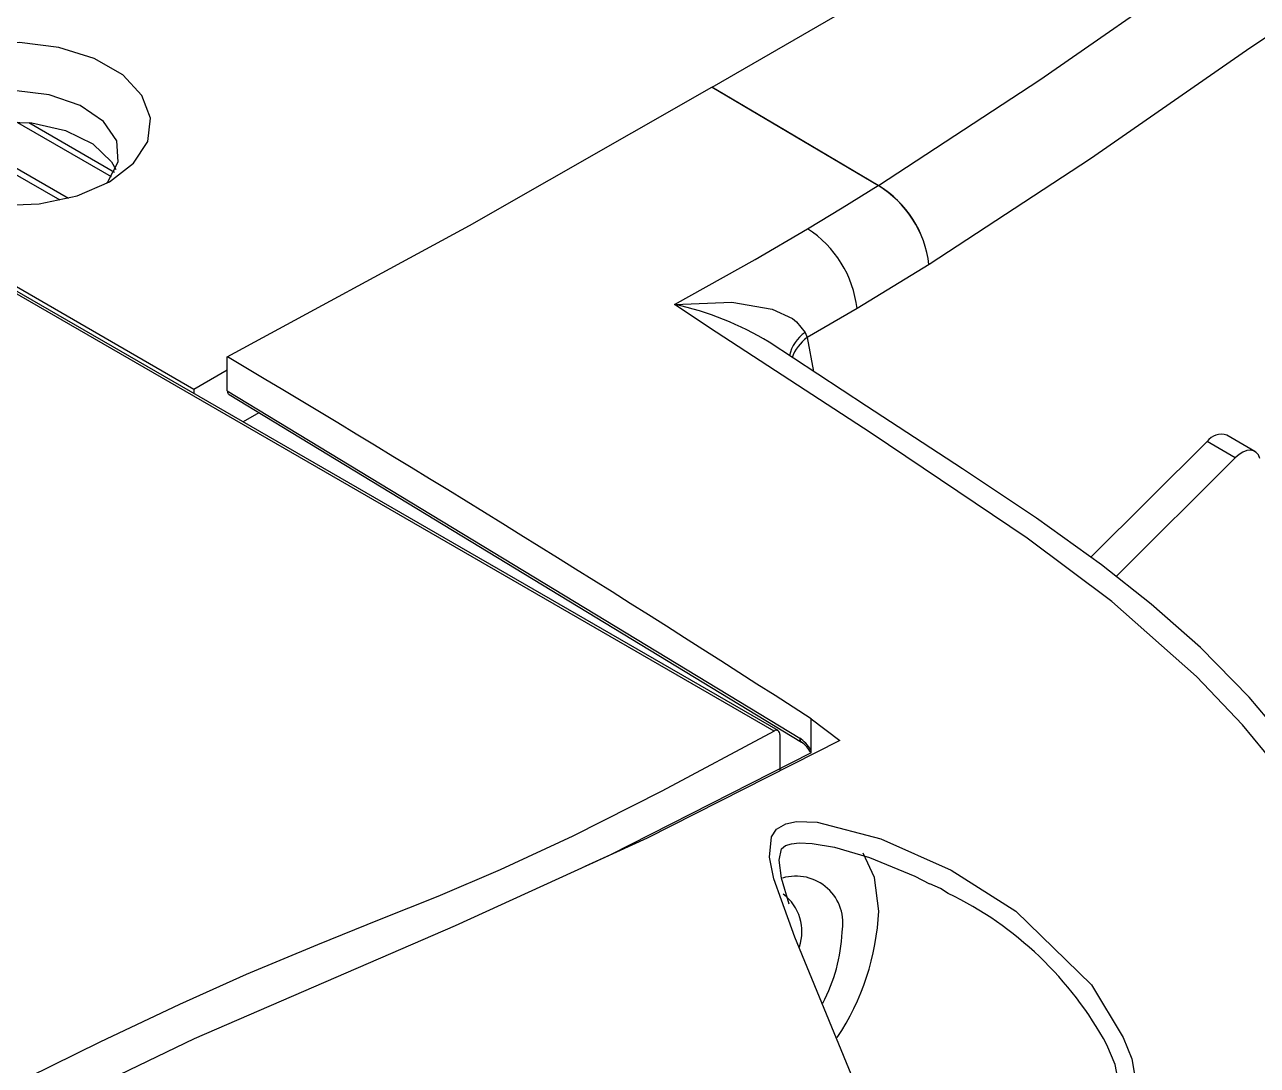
# Model space of a CAD drawing. Header units: inches. Extents: x 2.5 to 102.3, y 2 to 82.2.
# Drawn here: x 63.755 to 65.121, y 51.04 to 52.194 of the extents above; entities that cross this region are included whole.
import ezdxf

# ---------------------------------------------------------------- set-up
doc = ezdxf.new("R2010")
doc.units = ezdxf.units.IN
doc.header["$MEASUREMENT"] = 0

msp = doc.modelspace()

# ---------------------------------------------------------------- linework, layer by layer
for p, q in [((64.5856, 51.4105), (14.7702, 80.1684)), ((64.59, 51.4109), (14.7746, 80.1687)), ((63.9424, 51.7893), (15.4455, 79.786)), ((64.5169, 52.1245), (65.4437, 52.6596)), ((64.5167, 52.1244), (64.5169, 52.1245)), ((64.5169, 52.1245), (64.7012, 52.0154)), ((63.8512, 52.0248), (63.7447, 52.0862)), ((63.7942, 51.9989), (63.6662, 52.0729)), ((63.6739, 52.0759), (63.8034, 52.0012)), ((63.7595, 52.0852), (63.8545, 52.0303)), ((64.7574, 51.9278), (64.6776, 51.879)), ((64.6776, 51.879), (64.6224, 51.8467)), ((64.62, 51.8523), (64.6224, 51.8467)), ((64.6224, 51.8467), (64.6295, 51.8092)), ((63.9796, 51.7878), (63.9796, 51.8255)), ((63.9796, 51.8107), (63.9424, 51.7893)), ((63.9424, 51.7893), (63.9424, 51.7847)), ((63.9796, 51.7878), (64.6141, 51.4024)), ((63.9815, 51.7836), (64.6159, 51.3982)), ((64.0147, 51.7634), (63.997, 51.7532)), ((65.0656, 51.7315), (64.9369, 51.6031)), ((65.0968, 51.7135), (65.0656, 51.7315)), ((65.1186, 51.7205), (65.0874, 51.7385)), ((65.0968, 51.7135), (64.9648, 51.5818)), ((64.6267, 51.4239), (64.6586, 51.4)), ((64.6267, 51.3863), (64.6267, 51.4239)), ((64.5919, 51.4067), (64.5919, 51.3662))]:
    msp.add_line(p, q)
at = {"flags": 128}
for points in [[(64.7012, 52.0154), (64.8801, 52.1324), (65.0528, 52.2526), (65.405, 52.4894), (65.5137, 52.5575)], [(65.5697, 52.4699), (65.4618, 52.4023), (65.1093, 52.1651), (64.9365, 52.0448), (64.7574, 51.9278)], [(63.8489, 52.0195), (63.8757, 52.0401), (63.8913, 52.0643), (63.8945, 52.09), (63.885, 52.1153), (63.8636, 52.1379), (63.832, 52.1562), (63.7927, 52.1685), (63.7491, 52.174), (63.7045, 52.1722), (63.6626, 52.1632), (63.6268, 52.1477), (63.6, 52.127), (63.5844, 52.1029), (63.5812, 52.0771), (63.5907, 52.0519), (63.6121, 52.0292), (63.6437, 52.011), (63.683, 51.9986), (63.7266, 51.9931), (63.7712, 51.995), (63.8131, 52.004), (63.8489, 52.0195)], [(63.8454, 52.0175), (63.8472, 52.0195), (63.8586, 52.0417), (63.857, 52.0648), (63.8424, 52.0863), (63.8165, 52.104), (63.7821, 52.1158), (63.7429, 52.1206), (63.7031, 52.1177), (63.6671, 52.1075), (63.6388, 52.0912), (63.6212, 52.0704), (63.6163, 52.0475), (63.6245, 52.0248), (63.6303, 52.0175)], [(63.9796, 51.8255), (64.248, 51.971), (64.5167, 52.1244)], [(64.7009, 52.0152), (64.5906, 52.0807), (64.5167, 52.1244)], [(63.6518, 52.0658), (63.6844, 52.0792), (63.7228, 52.0858), (63.7628, 52.0848), (63.8001, 52.0764), (63.8307, 52.0615), (63.8512, 52.0416), (63.8559, 52.0332)], [(64.6226, 51.9673), (64.6612, 51.9906), (64.7009, 52.0152)], [(64.4753, 51.8834), (64.5648, 51.9334), (64.6226, 51.9673)], [(64.4753, 51.8834), (64.4757, 51.8834), (64.5388, 51.8858), (64.5834, 51.8782), (64.606, 51.8677), (64.6105, 51.8643), (64.62, 51.8523)], [(65.3167, 51.0067), (65.3011, 51.0636), (65.2736, 51.1437), (65.2377, 51.2241), (65.1987, 51.2928), (65.1535, 51.3583), (65.105, 51.4172), (65.0537, 51.4709), (64.9601, 51.554), (64.8662, 51.6245), (64.6934, 51.7409), (64.5216, 51.8528), (64.4753, 51.8834)], [(65.3334, 51.0399), (65.3245, 51.0745), (65.3028, 51.1409), (65.278, 51.2015), (65.2466, 51.2628), (65.2073, 51.3265), (65.1622, 51.3888), (65.1121, 51.4482), (65.0584, 51.5031), (65.0037, 51.5511), (64.9487, 51.5946), (64.8764, 51.6465), (64.7945, 51.7011), (64.6882, 51.7706), (64.5802, 51.8417)], [(65.124, 51.7128), (65.1225, 51.7166), (65.1201, 51.7194), (65.1171, 51.7212), (65.1135, 51.7219), (65.1095, 51.7214), (65.1053, 51.7198), (65.101, 51.7171), (65.0968, 51.7135)], [(64.5856, 51.4105), (64.4611, 51.3438), (64.3624, 51.2941), (64.282, 51.2567), (64.2129, 51.2272), (64.1478, 51.201), (64.0794, 51.1736), (64.0006, 51.1404), (63.9266, 51.1072), (63.8381, 51.0655), (63.7318, 51.013), (63.604, 50.9474), (63.4512, 50.8667), (63.27, 50.7685), (63.0568, 50.6508)], [(64.6586, 51.4), (64.4451, 51.2918), (64.232, 51.1945), (63.9428, 51.0693), (63.6521, 50.9293), (63.3763, 50.7835), (63.1001, 50.6296)], [(64.6267, 51.3863), (64.4043, 51.2732), (64.3758, 51.2602)], [(64.594, 51.2231), (64.5855, 51.2467), (64.5806, 51.2705), (64.5826, 51.2931), (64.5883, 51.3016), (64.5985, 51.3077), (64.6105, 51.3101), (64.6335, 51.3095), (64.7041, 51.2909), (64.7818, 51.2561), (64.8537, 51.2106), (64.9376, 51.1291), (64.9727, 51.0706)], [(64.6023, 51.2186), (64.5939, 51.2474), (64.5912, 51.2674), (64.594, 51.2798), (64.5983, 51.2834), (64.6048, 51.2855), (64.6136, 51.2865), (64.6277, 51.2859), (64.6527, 51.2816), (64.6913, 51.2701), (64.7418, 51.2497), (64.758, 51.2409)], [(64.7016, 51.2109), (64.6968, 51.2481), (64.6843, 51.2752)], [(64.7787, 51.2305), (64.7702, 51.2358), (64.7582, 51.2411)], [(64.7848, 50.7932), (64.76, 50.8247), (64.7325, 50.8788), (64.7085, 50.9359), (64.671, 51.0299), (64.6387, 51.109), (64.6088, 51.1818), (64.594, 51.2231)], [(64.6957, 50.9679), (64.7095, 50.9353), (64.7327, 50.8828), (64.7592, 50.8333), (64.7898, 50.7957), (64.8256, 50.7755), (64.8653, 50.7762), (64.9055, 50.7981), (64.9416, 50.8397), (64.9678, 50.8978), (64.9772, 50.9692), (64.9636, 51.0408), (64.9545, 51.0626)], [(64.9727, 51.0706), (64.9821, 51.0469), (64.9954, 50.9692), (64.9843, 50.8922), (64.9555, 50.8297), (64.9163, 50.7852), (64.8729, 50.7618), (64.8303, 50.7615), (64.7922, 50.7836), (64.7848, 50.7932)]]:
    msp.add_lwpolyline(points, dxfattribs=at)
for centre, radius, start, end in [((64.7397, 51.9489), 0.0768, 120.0071, 120.2967), ((64.6393, 51.9135), 0.1189, 6.8783, 58.7912), ((64.6398, 51.9143), 0.1183, 6.5343, 58.7079), ((64.5578, 51.8657), 0.1205, 6.3584, 57.472), ((64.4054, 51.5556), 0.3351, 58.5637, 77.957), ((64.6448, 51.8168), 0.0434, 124.9536, 166.5593), ((64.6488, 51.8096), 0.0456, 125.4946, 161.2953), ((53.634, 34.4351), 20.2351, 57.0949, 59.25133), ((65.0812, 51.7204), 0.0191, 70.9703, 144.6575), ((64.588, 51.4073), 0.00399, 350.4636, 127.0945), ((64.6184, 51.4018), 0.00433, 171.9653, 234.6121), ((64.6002, 51.3741), 0.0288, 25.5263, 56.9271), ((64.6098, 51.1974), 0.0522, 348.9965, 106.4861), ((64.5642, 51.188), 0.0523, 341.2091, 52.7085), ((64.6062, 50.8739), 0.3961, 28.4511, 64.1873), ((64.4278, 51.2231), 0.2741, 326.1812, 357.4514), ((64.4802, 51.1944), 0.1809, 331.7536, 357.7952)]:
    msp.add_arc(centre, radius, start, end)
for centre, major_axis, ratio, start_param, end_param in [((63.9861, 51.7915), (0.00459, 0.00796), 0.577295, 2.356079, 3.12865), ((64.6137, 51.3801), (-0.0136, 0.024), 0.572492, 4.769273, 5.48546)]:
    msp.add_ellipse(centre, major_axis=major_axis, ratio=ratio, start_param=start_param, end_param=end_param)

doc.saveas('drawing.dxf')
